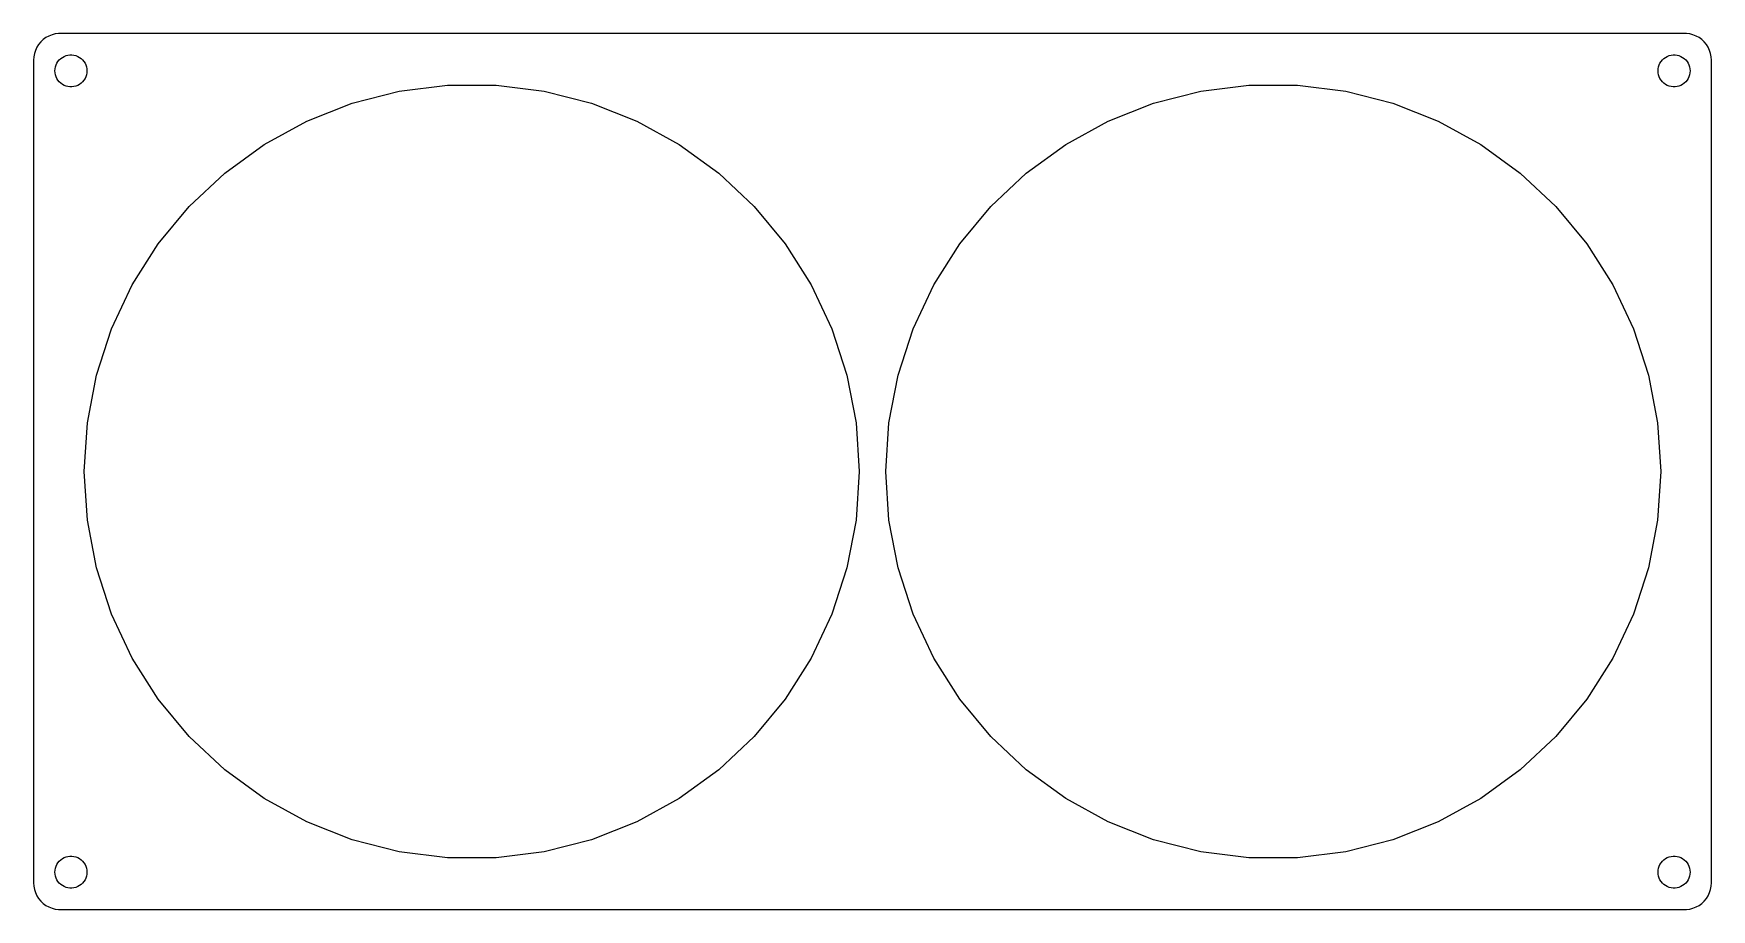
# Model space of a CAD drawing. Header units: metres. Extents: x -157 to 157, y -82 to 82.
import ezdxf

# ---------------------------------------------------------------- set-up
doc = ezdxf.new("R2010")
doc.units = ezdxf.units.M

msp = doc.modelspace()

# ---------------------------------------------------------------- linework, layer by layer
for p, q in [((-153.545, 81.7553), (-154.129, 81.5241)), ((-152.937, 81.9114), (-153.545, 81.7553)), ((-152.314, 81.9901), (-152.937, 81.9114)), ((152.314, 81.9901), (-152.314, 81.9901)), ((152.937, 81.9114), (152.314, 81.9901)), ((153.545, 81.7553), (152.937, 81.9114)), ((154.129, 81.5241), (153.545, 81.7553)), ((-156.649, 78.8406), (-156.843, 78.2434)), ((-156.382, 79.4088), (-156.649, 78.8406)), ((-156.045, 79.9389), (-156.382, 79.4088)), ((-155.645, 80.4227), (-156.045, 79.9389)), ((-155.187, 80.8526), (-155.645, 80.4227)), ((-154.679, 81.2216), (-155.187, 80.8526)), ((-154.129, 81.5241), (-154.679, 81.2216)), ((154.679, 81.2216), (154.129, 81.5241)), ((155.187, 80.8526), (154.679, 81.2216)), ((155.645, 80.4227), (155.187, 80.8526)), ((156.045, 79.9389), (155.645, 80.4227)), ((156.382, 79.4088), (156.045, 79.9389)), ((156.649, 78.8406), (156.382, 79.4088)), ((156.843, 78.2434), (156.649, 78.8406)), ((-156.961, 77.6267), (-157, 77)), ((-157, 77), (-157, -77)), ((-156.843, 78.2434), (-156.961, 77.6267)), ((-153, 75), (-152.976, 75.376)), ((-152.976, 75.376), (-152.906, 75.7461)), ((-152.906, 75.7461), (-152.789, 76.1044)), ((-152.789, 76.1044), (-152.629, 76.4453)), ((-152.629, 76.4453), (-152.427, 76.7634)), ((-152.427, 76.7634), (-152.187, 77.0536)), ((-152.187, 77.0536), (-151.912, 77.3115)), ((-151.912, 77.3115), (-151.607, 77.533)), ((-151.607, 77.533), (-151.277, 77.7145)), ((-151.277, 77.7145), (-150.927, 77.8532)), ((-150.927, 77.8532), (-150.562, 77.9469)), ((-150.562, 77.9469), (-150.188, 77.9941)), ((-150.188, 77.9941), (-149.812, 77.9941)), ((-149.812, 77.9941), (-149.438, 77.9469)), ((-149.438, 77.9469), (-149.073, 77.8532)), ((-149.073, 77.8532), (-148.723, 77.7145)), ((-148.723, 77.7145), (-148.393, 77.533)), ((-148.393, 77.533), (-148.088, 77.3115)), ((-148.088, 77.3115), (-147.813, 77.0536)), ((-147.813, 77.0536), (-147.573, 76.7634)), ((-147.573, 76.7634), (-147.371, 76.4453)), ((-147.371, 76.4453), (-147.211, 76.1044)), ((-147.211, 76.1044), (-147.094, 75.7461)), ((-147.094, 75.7461), (-147.024, 75.376)), ((-147.024, 75.376), (-147, 75)), ((147, 75), (147.024, 75.376)), ((147.024, 75.376), (147.094, 75.7461)), ((147.094, 75.7461), (147.211, 76.1044)), ((147.211, 76.1044), (147.371, 76.4453)), ((147.371, 76.4453), (147.573, 76.7634)), ((147.573, 76.7634), (147.813, 77.0536)), ((147.813, 77.0536), (148.088, 77.3115)), ((148.088, 77.3115), (148.393, 77.533)), ((148.393, 77.533), (148.723, 77.7145)), ((148.723, 77.7145), (149.073, 77.8532)), ((149.073, 77.8532), (149.438, 77.9469)), ((149.438, 77.9469), (149.812, 77.9941)), ((149.812, 77.9941), (150.188, 77.9941)), ((150.188, 77.9941), (150.562, 77.9469)), ((150.562, 77.9469), (150.927, 77.8532)), ((150.927, 77.8532), (151.277, 77.7145)), ((151.277, 77.7145), (151.607, 77.533)), ((151.607, 77.533), (151.912, 77.3115)), ((151.912, 77.3115), (152.187, 77.0536)), ((152.187, 77.0536), (152.427, 76.7634)), ((152.427, 76.7634), (152.629, 76.4453)), ((152.629, 76.4453), (152.789, 76.1044)), ((152.789, 76.1044), (152.906, 75.7461)), ((152.906, 75.7461), (152.976, 75.376)), ((152.976, 75.376), (153, 75)), ((156.961, 77.6267), (156.843, 78.2434)), ((157, 77), (156.961, 77.6267)), ((157, -77), (157, 77)), ((-152.976, 74.624), (-153, 75)), ((-152.906, 74.2539), (-152.976, 74.624)), ((-152.789, 73.8956), (-152.906, 74.2539)), ((-152.629, 73.5547), (-152.789, 73.8956)), ((-152.427, 73.2366), (-152.629, 73.5547)), ((-152.187, 72.9464), (-152.427, 73.2366)), ((-151.912, 72.6885), (-152.187, 72.9464)), ((-151.607, 72.467), (-151.912, 72.6885)), ((-151.277, 72.2855), (-151.607, 72.467)), ((-150.927, 72.1468), (-151.277, 72.2855)), ((-148.723, 72.2855), (-149.073, 72.1468)), ((-148.393, 72.467), (-148.723, 72.2855)), ((-148.088, 72.6885), (-148.393, 72.467)), ((-147.813, 72.9464), (-148.088, 72.6885)), ((-147.573, 73.2366), (-147.813, 72.9464)), ((-147.371, 73.5547), (-147.573, 73.2366)), ((-147.211, 73.8956), (-147.371, 73.5547)), ((-147.094, 74.2539), (-147.211, 73.8956)), ((-147.024, 74.624), (-147.094, 74.2539)), ((-147, 75), (-147.024, 74.624)), ((-88.5851, 71.2158), (-79.5523, 72.3569)), ((-79.5523, 72.3569), (-70.4477, 72.3569)), ((-70.4477, 72.3569), (-61.4149, 71.2158)), ((61.4149, 71.2158), (70.4477, 72.3569)), ((70.4477, 72.3569), (79.5523, 72.3569)), ((79.5523, 72.3569), (88.5851, 71.2158)), ((147.024, 74.624), (147, 75)), ((147.094, 74.2539), (147.024, 74.624)), ((147.211, 73.8956), (147.094, 74.2539)), ((147.371, 73.5547), (147.211, 73.8956)), ((147.573, 73.2366), (147.371, 73.5547)), ((147.813, 72.9464), (147.573, 73.2366)), ((148.088, 72.6885), (147.813, 72.9464)), ((148.393, 72.467), (148.088, 72.6885)), ((148.723, 72.2855), (148.393, 72.467)), ((149.073, 72.1468), (148.723, 72.2855)), ((151.277, 72.2855), (150.927, 72.1468)), ((151.607, 72.467), (151.277, 72.2855)), ((151.912, 72.6885), (151.607, 72.467)), ((152.187, 72.9464), (151.912, 72.6885)), ((152.427, 73.2366), (152.187, 72.9464)), ((152.629, 73.5547), (152.427, 73.2366)), ((152.789, 73.8956), (152.629, 73.5547)), ((152.906, 74.2539), (152.789, 73.8956)), ((152.976, 74.624), (152.906, 74.2539)), ((153, 75), (152.976, 74.624)), ((-150.562, 72.0531), (-150.927, 72.1468)), ((-150.188, 72.0059), (-150.562, 72.0531)), ((-149.812, 72.0059), (-150.188, 72.0059)), ((-149.438, 72.0531), (-149.812, 72.0059)), ((-149.073, 72.1468), (-149.438, 72.0531)), ((-97.4037, 68.9516), (-88.5851, 71.2158)), ((-61.4149, 71.2158), (-52.5963, 68.9516)), ((52.5963, 68.9516), (61.4149, 71.2158)), ((88.5851, 71.2158), (97.4037, 68.9516)), ((149.438, 72.0531), (149.073, 72.1468)), ((149.812, 72.0059), (149.438, 72.0531)), ((150.188, 72.0059), (149.812, 72.0059)), ((150.562, 72.0531), (150.188, 72.0059)), ((150.927, 72.1468), (150.562, 72.0531)), ((-105.869, 65.6), (-97.4037, 68.9516)), ((-52.5963, 68.9516), (-44.131, 65.6)), ((44.131, 65.6), (52.5963, 68.9516)), ((97.4037, 68.9516), (105.869, 65.6)), ((-113.847, 61.2138), (-105.869, 65.6)), ((-44.131, 65.6), (-36.1526, 61.2138)), ((36.1526, 61.2138), (44.131, 65.6)), ((105.869, 65.6), (113.847, 61.2138)), ((-121.213, 55.8622), (-113.847, 61.2138)), ((-36.1526, 61.2138), (-28.7868, 55.8622)), ((28.7868, 55.8622), (36.1526, 61.2138)), ((113.847, 61.2138), (121.213, 55.8622)), ((-127.85, 49.6297), (-121.213, 55.8622)), ((-28.7868, 55.8622), (-22.1498, 49.6297)), ((22.1498, 49.6297), (28.7868, 55.8622)), ((121.213, 55.8622), (127.85, 49.6297)), ((-133.654, 42.6144), (-127.85, 49.6297)), ((-22.1498, 49.6297), (-16.3463, 42.6144)), ((16.3463, 42.6144), (22.1498, 49.6297)), ((127.85, 49.6297), (133.654, 42.6144)), ((-138.532, 34.9271), (-133.654, 42.6144)), ((-16.3463, 42.6144), (-11.4678, 34.9271)), ((11.4678, 34.9271), (16.3463, 42.6144)), ((133.654, 42.6144), (138.532, 34.9271)), ((-142.409, 26.689), (-138.532, 34.9271)), ((-11.4678, 34.9271), (-7.5912, 26.689)), ((7.5912, 26.689), (11.4678, 34.9271)), ((138.532, 34.9271), (142.409, 26.689)), ((-145.222, 18.03), (-142.409, 26.689)), ((-7.5912, 26.689), (-4.77771, 18.03)), ((4.77771, 18.03), (7.5912, 26.689)), ((142.409, 26.689), (145.222, 18.03)), ((-146.928, 9.08665), (-145.222, 18.03)), ((-4.77771, 18.03), (-3.07167, 9.08665)), ((3.07167, 9.08665), (4.77771, 18.03)), ((145.222, 18.03), (146.928, 9.08665)), ((-147.5, 0), (-146.928, 9.08665)), ((-3.07167, 9.08665), (-2.5, 0)), ((2.5, 0), (3.07167, 9.08665)), ((146.928, 9.08665), (147.5, 0)), ((-146.928, -9.08665), (-147.5, 0)), ((-2.5, 0), (-3.07167, -9.08665)), ((3.07167, -9.08665), (2.5, 0)), ((147.5, 0), (146.928, -9.08665)), ((-145.222, -18.03), (-146.928, -9.08665)), ((-3.07167, -9.08665), (-4.77771, -18.03)), ((4.77771, -18.03), (3.07167, -9.08665)), ((146.928, -9.08665), (145.222, -18.03)), ((-142.409, -26.689), (-145.222, -18.03)), ((-4.77771, -18.03), (-7.5912, -26.689)), ((7.5912, -26.689), (4.77771, -18.03)), ((145.222, -18.03), (142.409, -26.689)), ((-138.532, -34.9271), (-142.409, -26.689)), ((-7.5912, -26.689), (-11.4678, -34.9271)), ((11.4678, -34.9271), (7.5912, -26.689)), ((142.409, -26.689), (138.532, -34.9271)), ((-133.654, -42.6144), (-138.532, -34.9271)), ((-11.4678, -34.9271), (-16.3463, -42.6144)), ((16.3463, -42.6144), (11.4678, -34.9271)), ((138.532, -34.9271), (133.654, -42.6144)), ((-127.85, -49.6297), (-133.654, -42.6144)), ((-16.3463, -42.6144), (-22.1498, -49.6297)), ((22.1498, -49.6297), (16.3463, -42.6144)), ((133.654, -42.6144), (127.85, -49.6297)), ((-121.213, -55.8622), (-127.85, -49.6297)), ((-22.1498, -49.6297), (-28.7868, -55.8622)), ((28.7868, -55.8622), (22.1498, -49.6297)), ((127.85, -49.6297), (121.213, -55.8622)), ((-113.847, -61.2138), (-121.213, -55.8622)), ((-28.7868, -55.8622), (-36.1526, -61.2138)), ((36.1526, -61.2138), (28.7868, -55.8622)), ((121.213, -55.8622), (113.847, -61.2138)), ((-105.869, -65.6), (-113.847, -61.2138)), ((-36.1526, -61.2138), (-44.131, -65.6)), ((44.131, -65.6), (36.1526, -61.2138)), ((113.847, -61.2138), (105.869, -65.6)), ((-97.4037, -68.9516), (-105.869, -65.6)), ((-44.131, -65.6), (-52.5963, -68.9516)), ((52.5963, -68.9516), (44.131, -65.6)), ((105.869, -65.6), (97.4037, -68.9516)), ((-88.5851, -71.2158), (-97.4037, -68.9516)), ((-52.5963, -68.9516), (-61.4149, -71.2158)), ((61.4149, -71.2158), (52.5963, -68.9516)), ((97.4037, -68.9516), (88.5851, -71.2158)), ((-151.277, -72.2855), (-150.927, -72.1468)), ((-150.927, -72.1468), (-150.562, -72.0531)), ((-150.562, -72.0531), (-150.188, -72.0059)), ((-150.188, -72.0059), (-149.812, -72.0059)), ((-149.812, -72.0059), (-149.438, -72.0531)), ((-149.438, -72.0531), (-149.073, -72.1468)), ((-149.073, -72.1468), (-148.723, -72.2855)), ((-79.5523, -72.3569), (-88.5851, -71.2158)), ((-61.4149, -71.2158), (-70.4477, -72.3569)), ((70.4477, -72.3569), (61.4149, -71.2158)), ((88.5851, -71.2158), (79.5523, -72.3569)), ((148.723, -72.2855), (149.073, -72.1468)), ((149.073, -72.1468), (149.438, -72.0531)), ((149.438, -72.0531), (149.812, -72.0059)), ((149.812, -72.0059), (150.188, -72.0059)), ((150.188, -72.0059), (150.562, -72.0531)), ((150.562, -72.0531), (150.927, -72.1468)), ((150.927, -72.1468), (151.277, -72.2855)), ((-153, -75), (-152.976, -74.624)), ((-152.976, -75.376), (-153, -75)), ((-152.976, -74.624), (-152.906, -74.2539)), ((-152.906, -74.2539), (-152.789, -73.8956)), ((-152.789, -73.8956), (-152.629, -73.5547)), ((-152.629, -73.5547), (-152.427, -73.2366)), ((-152.427, -73.2366), (-152.187, -72.9464)), ((-152.187, -72.9464), (-151.912, -72.6885)), ((-151.912, -72.6885), (-151.607, -72.467)), ((-151.607, -72.467), (-151.277, -72.2855)), ((-148.723, -72.2855), (-148.393, -72.467)), ((-148.393, -72.467), (-148.088, -72.6885)), ((-148.088, -72.6885), (-147.813, -72.9464)), ((-147.813, -72.9464), (-147.573, -73.2366)), ((-147.573, -73.2366), (-147.371, -73.5547)), ((-147.371, -73.5547), (-147.211, -73.8956)), ((-147.211, -73.8956), (-147.094, -74.2539)), ((-147.094, -74.2539), (-147.024, -74.624)), ((-147.024, -74.624), (-147, -75)), ((-147, -75), (-147.024, -75.376)), ((-70.4477, -72.3569), (-79.5523, -72.3569)), ((79.5523, -72.3569), (70.4477, -72.3569)), ((147, -75), (147.024, -74.624)), ((147.024, -75.376), (147, -75)), ((147.024, -74.624), (147.094, -74.2539)), ((147.094, -74.2539), (147.211, -73.8956)), ((147.211, -73.8956), (147.371, -73.5547)), ((147.371, -73.5547), (147.573, -73.2366)), ((147.573, -73.2366), (147.813, -72.9464)), ((147.813, -72.9464), (148.088, -72.6885)), ((148.088, -72.6885), (148.393, -72.467)), ((148.393, -72.467), (148.723, -72.2855)), ((151.277, -72.2855), (151.607, -72.467)), ((151.607, -72.467), (151.912, -72.6885)), ((151.912, -72.6885), (152.187, -72.9464)), ((152.187, -72.9464), (152.427, -73.2366)), ((152.427, -73.2366), (152.629, -73.5547)), ((152.629, -73.5547), (152.789, -73.8956)), ((152.789, -73.8956), (152.906, -74.2539)), ((152.906, -74.2539), (152.976, -74.624)), ((152.976, -74.624), (153, -75)), ((153, -75), (152.976, -75.376)), ((-157, -77), (-156.961, -77.6267)), ((-156.961, -77.6267), (-156.843, -78.2434)), ((-156.843, -78.2434), (-156.649, -78.8406)), ((-152.906, -75.7461), (-152.976, -75.376)), ((-152.789, -76.1044), (-152.906, -75.7461)), ((-152.629, -76.4453), (-152.789, -76.1044)), ((-152.427, -76.7634), (-152.629, -76.4453)), ((-152.187, -77.0536), (-152.427, -76.7634)), ((-151.912, -77.3115), (-152.187, -77.0536)), ((-151.607, -77.533), (-151.912, -77.3115)), ((-151.277, -77.7145), (-151.607, -77.533)), ((-150.927, -77.8532), (-151.277, -77.7145)), ((-150.562, -77.9469), (-150.927, -77.8532)), ((-150.188, -77.9941), (-150.562, -77.9469)), ((-149.812, -77.9941), (-150.188, -77.9941)), ((-149.438, -77.9469), (-149.812, -77.9941)), ((-149.073, -77.8532), (-149.438, -77.9469)), ((-148.723, -77.7145), (-149.073, -77.8532)), ((-148.393, -77.533), (-148.723, -77.7145)), ((-148.088, -77.3115), (-148.393, -77.533)), ((-147.813, -77.0536), (-148.088, -77.3115)), ((-147.573, -76.7634), (-147.813, -77.0536)), ((-147.371, -76.4453), (-147.573, -76.7634)), ((-147.211, -76.1044), (-147.371, -76.4453)), ((-147.094, -75.7461), (-147.211, -76.1044)), ((-147.024, -75.376), (-147.094, -75.7461)), ((147.094, -75.7461), (147.024, -75.376)), ((147.211, -76.1044), (147.094, -75.7461)), ((147.371, -76.4453), (147.211, -76.1044)), ((147.573, -76.7634), (147.371, -76.4453)), ((147.813, -77.0536), (147.573, -76.7634)), ((148.088, -77.3115), (147.813, -77.0536)), ((148.393, -77.533), (148.088, -77.3115)), ((148.723, -77.7145), (148.393, -77.533)), ((149.073, -77.8532), (148.723, -77.7145)), ((149.438, -77.9469), (149.073, -77.8532)), ((149.812, -77.9941), (149.438, -77.9469)), ((150.188, -77.9941), (149.812, -77.9941)), ((150.562, -77.9469), (150.188, -77.9941)), ((150.927, -77.8532), (150.562, -77.9469)), ((151.277, -77.7145), (150.927, -77.8532)), ((151.607, -77.533), (151.277, -77.7145)), ((151.912, -77.3115), (151.607, -77.533)), ((152.187, -77.0536), (151.912, -77.3115)), ((152.427, -76.7634), (152.187, -77.0536)), ((152.629, -76.4453), (152.427, -76.7634)), ((152.789, -76.1044), (152.629, -76.4453)), ((152.906, -75.7461), (152.789, -76.1044)), ((152.976, -75.376), (152.906, -75.7461)), ((156.649, -78.8406), (156.843, -78.2434)), ((156.843, -78.2434), (156.961, -77.6267)), ((156.961, -77.6267), (157, -77)), ((-156.649, -78.8406), (-156.382, -79.4088)), ((-156.382, -79.4088), (-156.045, -79.9389)), ((-156.045, -79.9389), (-155.645, -80.4227)), ((-155.645, -80.4227), (-155.187, -80.8526)), ((-155.187, -80.8526), (-154.679, -81.2216)), ((-154.679, -81.2216), (-154.129, -81.5241)), ((-154.129, -81.5241), (-153.545, -81.7553)), ((153.545, -81.7553), (154.129, -81.5241)), ((154.129, -81.5241), (154.679, -81.2216)), ((154.679, -81.2216), (155.187, -80.8526)), ((155.187, -80.8526), (155.645, -80.4227)), ((155.645, -80.4227), (156.045, -79.9389)), ((156.045, -79.9389), (156.382, -79.4088)), ((156.382, -79.4088), (156.649, -78.8406)), ((-153.545, -81.7553), (-152.937, -81.9114)), ((-152.937, -81.9114), (-152.314, -81.9901)), ((-152.314, -81.9901), (152.314, -81.9901)), ((152.314, -81.9901), (152.937, -81.9114)), ((152.937, -81.9114), (153.545, -81.7553))]:
    msp.add_line(p, q)

doc.saveas('drawing.dxf')
